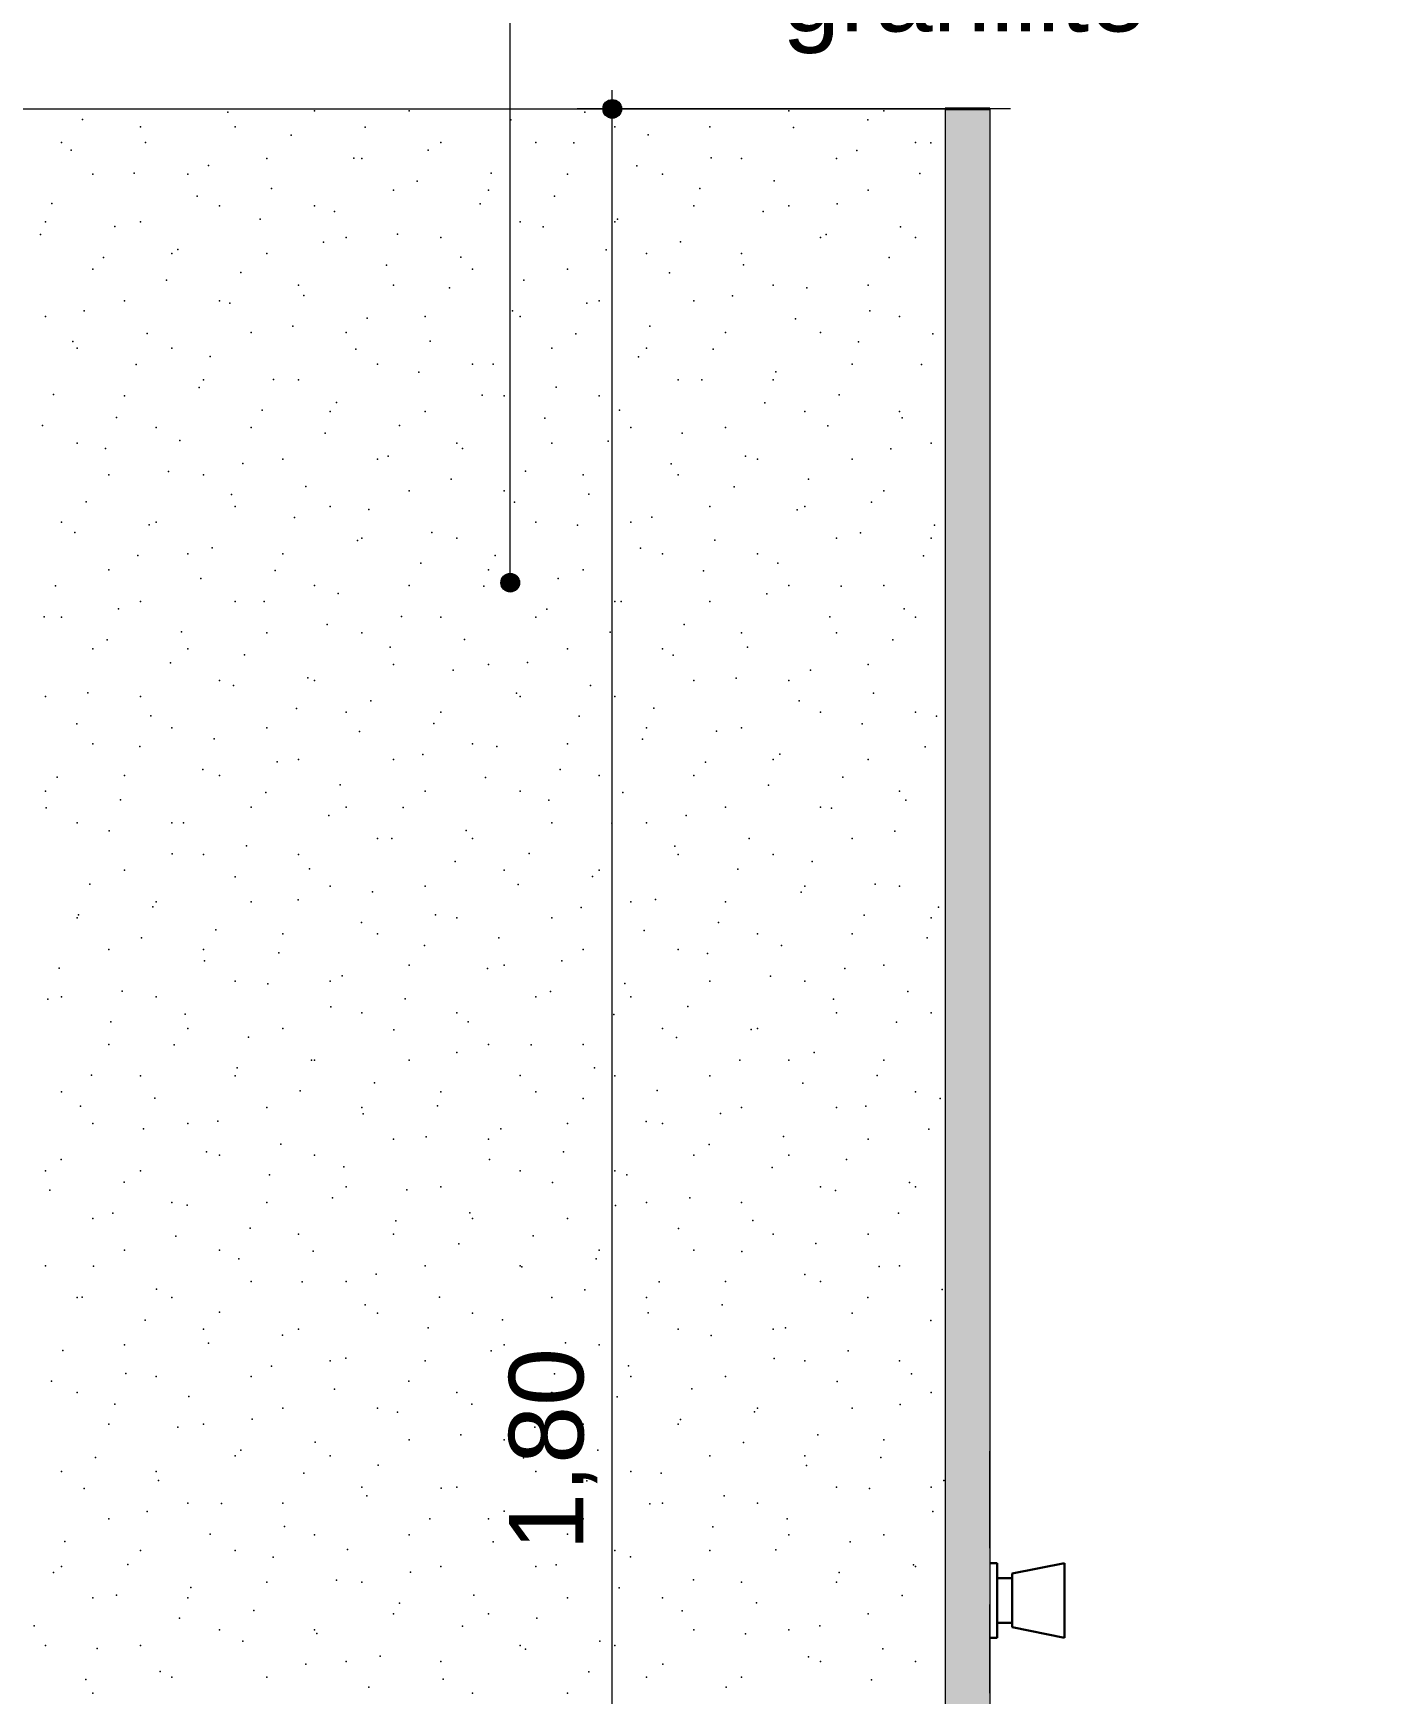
# Model space of a CAD drawing. Header units: metres. Extents: x -1.9 to 95.3, y -2.2 to 2.5.
# Drawn here: x 8.993 to 9.895, y -1.178 to -0.064 of the extents above; entities that cross this region are included whole.
import ezdxf

# ---------------------------------------------------------------- set-up
doc = ezdxf.new("R2010")
doc.units = ezdxf.units.M
doc.header["$MEASUREMENT"] = 0
doc.layers.add('COTAS CORTE', color=7, linetype='Continuous')
doc.layers.add('NOTAS-LAYOUT.EXEC', color=7, linetype='Continuous')
for name, color, linetype, lineweight, true_color in [('COTAS CORTE_Caneta_No__25', 7, 'Continuous', 13, 0x982312), ('PAREDE.ARQ_Caneta_No__97', 7, 'Continuous', 13, 0x6b6b6b), ('Portas Archicad_Caneta_No__97', 7, 'Continuous', 13, 0x6b6b6b)]:
    doc.layers.add(name, color=color, linetype=linetype, lineweight=lineweight, true_color=true_color)
for name, color, linetype, lineweight in [('NOTAS-LAYOUT.EXEC_Caneta_No__241', 7, 'Continuous', 13), ('NOTAS-LAYOUT.EXEC_Caneta_No__5', 7, 'Continuous', 20), ('PAREDE.ARQ_Caneta_No__1', 7, 'Continuous', 40), ('PAREDE.ARQ_Caneta_No__241', 7, 'Continuous', 13), ('Portas Archicad_Caneta_No__3', 7, 'Continuous', 30)]:
    doc.layers.add(name, color=color, linetype=linetype, lineweight=lineweight)
doc.styles.add('GENERATED_STYLE_1', font='arial.ttf')
doc.dimstyles.new('GENERATED_STYLE__2', dxfattribs={"dimtxt": 0.05, "dimasz": 0.02375, "dimexe": 0.18, "dimexo": 0.267183, "dimgap": 0, "dimtad": 1, "dimzin": 0, "dimdsep": 46, "dimtxsty": 'GENERATED_STYLE_1', "dimblk": 'ARROWHEAD_11', "dimblk1": 'ARROWHEAD_11', "dimblk2": 'ARROWHEAD_11', "dimcen": 0.09, "dimclrd": 256, "dimclre": 256, "dimclrt": 256, "dimadec": 0, "dimazin": 0, "dimtfac": 1, "dimtdec": 4, "dimtmove": 0, "dimatfit": 3, "dimfxl": 0, "dimtolj": 1, "dimtzin": 0, "dimarcsym": 0})

# ---------------------------------------------------------------- blocks, each defined once
blk = doc.blocks.new('*D38', base_point=(-39.0677, -2.115))
at = {"layer": 'COTAS CORTE_Caneta_No__25', "linetype": 'Continuous', "lineweight": 13, "true_color": 0x982312}
for points in [[(8.1603, 1.035), (8.1608, 1.0326), (8.1621, 1.0306), (8.1641, 1.0292), (8.1665, 1.0287), (8.1689, 1.0292), (8.171, 1.0306), (8.1723, 1.0326), (8.1728, 1.035), (8.1723, 1.0374), (8.171, 1.0394), (8.1689, 1.0408), (8.1665, 1.0412), (8.1641, 1.0408), (8.1621, 1.0394), (8.1608, 1.0374)], [(8.1603, -2.115), (8.1608, -2.1174), (8.1621, -2.1194), (8.1641, -2.1208), (8.1665, -2.1212), (8.1689, -2.1208), (8.171, -2.1194), (8.1723, -2.1174), (8.1728, -2.115), (8.1723, -2.1126), (8.171, -2.1106), (8.1689, -2.1092), (8.1665, -2.1087), (8.1641, -2.1092), (8.1621, -2.1106), (8.1608, -2.1126)]]:
    blk.add_hatch(color=24, dxfattribs=at).paths.add_polyline_path(points)
at = {"layer": 'COTAS CORTE_Caneta_No__25', "color": 24, "linetype": 'Continuous', "lineweight": 13, "true_color": 0x982312}
for p, q in [((8.1603, 1.035), (8.1431, 1.035)), ((8.1665, -2.1087), (8.1665, 1.0287)), ((8.4337, 1.035), (8.1728, 1.035)), ((8.1603, -2.115), (8.1431, -2.115)), ((8.4337, -2.115), (8.1728, -2.115)), ((8.1665, -2.1275), (8.1665, -2.1212))]:
    blk.add_line(p, q, dxfattribs=at)
for centre in [(8.1665, 1.035), (8.1665, -2.115)]:
    blk.add_circle(centre, 0.00625, dxfattribs=at)
at = {"layer": 'COTAS CORTE_Caneta_No__25', "color": 24, "lineweight": 13, "true_color": 0x982312, "char_height": 0.05, "attachment_point": 7, "rotation": 90, "style": 'GENERATED_STYLE_1'}
for s, insert in [('\\A1;{\\pql;\\fArial|b0|i0|c0|p0;\\W1.000000;0,01}', (8.1565, 0.8953)), ('\\A1;{\\pql;\\fArial|b0|i0|c0|p0;\\W1.000000;3,15}', (8.1565, -0.6735))]:
    blk.add_mtext(s, dxfattribs=dict(at, insert=insert))
blk = doc.blocks.new('ARROWHEAD_11')
at = {"color": 0, "linetype": 'Continuous', "lineweight": 0}
blk.add_line((0, 0), (-1, 0), dxfattribs=at)
at = {"color": 0, "linetype": 'Continuous', "lineweight": 0, "const_width": 0.25, "flags": 128}
blk.add_lwpolyline([(-0.125, 0, 1), (0.125, 0, 1)], format="xyb", close=True, dxfattribs=at)
blk = doc.blocks.new('*D43', base_point=(-39.0677, -2.115))
at = {"layer": 'COTAS CORTE_Caneta_No__25', "linetype": 'Continuous', "lineweight": 13, "true_color": 0x982312}
for points in [[(9.3752, -0.115), (9.3757, -0.1174), (9.377, -0.1194), (9.3791, -0.1208), (9.3815, -0.1212), (9.3839, -0.1208), (9.3859, -0.1194), (9.3872, -0.1174), (9.3877, -0.115), (9.3872, -0.1126), (9.3859, -0.1106), (9.3839, -0.1092), (9.3815, -0.1087), (9.3791, -0.1092), (9.377, -0.1106), (9.3757, -0.1126)], [(9.3752, -1.915), (9.3757, -1.9174), (9.377, -1.9194), (9.3791, -1.9208), (9.3815, -1.9212), (9.3839, -1.9208), (9.3859, -1.9194), (9.3872, -1.9174), (9.3877, -1.915), (9.3872, -1.9126), (9.3859, -1.9106), (9.3839, -1.9092), (9.3815, -1.9087), (9.3791, -1.9092), (9.377, -1.9106), (9.3757, -1.9126)]]:
    blk.add_hatch(color=24, dxfattribs=at).paths.add_polyline_path(points)
at = {"layer": 'COTAS CORTE_Caneta_No__25', "color": 24, "linetype": 'Continuous', "lineweight": 13, "true_color": 0x982312}
for p, q in [((9.3815, -0.1087), (9.3815, -0.1025)), ((9.3752, -0.115), (9.358, -0.115)), ((9.3815, -1.9087), (9.3815, -0.1212)), ((9.6486, -0.115), (9.3877, -0.115)), ((9.3752, -1.915), (9.358, -1.915)), ((9.6486, -1.915), (9.3877, -1.915))]:
    blk.add_line(p, q, dxfattribs=at)
blk.add_circle((9.3815, -0.115), 0.00625, dxfattribs=at)
at = {"layer": 'COTAS CORTE_Caneta_No__25', "color": 24, "lineweight": 13, "true_color": 0x982312, "insert": (9.3715, -1.0817), "char_height": 0.05, "attachment_point": 7, "rotation": 90, "style": 'GENERATED_STYLE_1'}
blk.add_mtext('\\A1;{\\pql;\\fArial|b0|i0|c0|p0;\\W1.000000;1,80}', dxfattribs=at)
blk = doc.blocks.new('Label_9_3', base_point=(9.3131, -0.4327))
at = {"layer": 'NOTAS-LAYOUT.EXEC', "linetype": 'Continuous', "lineweight": 0, "true_color": 0x000000}
blk.add_hatch(color=18, dxfattribs=at).paths.add_polyline_path([(9.3069, -0.4327), (9.3074, -0.4351), (9.3087, -0.4372), (9.3107, -0.4385), (9.3131, -0.439), (9.3155, -0.4385), (9.3175, -0.4372), (9.3189, -0.4351), (9.3194, -0.4327), (9.3189, -0.4303), (9.3175, -0.4283), (9.3155, -0.427), (9.3131, -0.4265), (9.3107, -0.427), (9.3087, -0.4283), (9.3074, -0.4303)])
at = {"layer": 'NOTAS-LAYOUT.EXEC_Caneta_No__241', "color": 7, "linetype": 'Continuous', "lineweight": 13}
for p, q in [((9.3131, -0.4265), (9.3131, -0.0091)), ((9.3131, -0.0091), (9.493, -0.0091))]:
    blk.add_line(p, q, dxfattribs=at)
at = {"layer": 'NOTAS-LAYOUT.EXEC_Caneta_No__5', "color": 7, "linetype": 'Continuous', "lineweight": 20}
blk.add_circle((9.3131, -0.4327), 0.00625, dxfattribs=at)
at = {"layer": 'NOTAS-LAYOUT.EXEC_Caneta_No__241', "color": 7, "lineweight": 13, "insert": (9.4955, 0.0498), "char_height": 0.05, "width": 0.375, "attachment_point": 1, "line_spacing_factor": 0.754978, "style": 'GENERATED_STYLE_1'}
blk.add_mtext('\\A1;{\\pql;\\pt0,241;\\fArial|b0|i0|c0|p0;\\W1.000000;divisoria granilite\\fArial|b0|i0|c0|p0;\\W1.000000;\\A1{\\H.66x;\\S^  ;}\\fArial|b0|i0|c0|p0;\\W1.000000;\\fArial|b0|i0|c0|p0;\\W1.000000;\\A1{\\H.66x;\\S^  ;}\\fArial|b0|i0|c0|p0;\\W1.000000;\\fArial|b0|i0|c0|p0;\\W1.000000;\\fArial|b0|i0|c0|p0;\\W1.000000;\\fArial|b0|i0|c0|p0;\\W1.000000;\\fArial|b0|i0|c0|p0;\\W1.000000;\\fArial|b0|i0|c0|p0;\\W1.000000;\\fArial|b0|i0|c0|p0;\\W1.000000;\\A1{\\H.66x;\\S^  ;}\\fArial|b0|i0|c0|p0;\\W1.000000;\\fArial|b0|i0|c0|p0;\\W1.000000;\\A1{\\H.66x;\\S^  ;}\\fArial|b0|i0|c0|p0;\\W1.000000;\\fArial|b0|i0|c0|p0;\\W1.000000;\\fArial|b0|i0|c0|p0;\\W1.000000;\\fArial|b0|i0|c0|p0;\\W1.000000;\\fArial|b0|i0|c0|p0;\\W1.000000;\\fArial|b0|i0|c0|p0;\\W1.000000;\\fArial|b0|i0|c0|p0;\\W1.000000;\\A1{\\H.66x;\\S^  ;}\\fArial|b0|i0|c0|p0;\\W1.000000;\\fArial|b0|i0|c0|p0;\\W1.000000;\\A1{\\H.66x;\\S^  ;}\\fArial|b0|i0|c0|p0;\\W1.000000;\\fArial|b0|i0|c0|p0;\\W1.000000;\\fArial|b0|i0|c0|p0;\\W1.000000;\\fArial|b0|i0|c0|p0;\\W1.000000;\\fArial|b0|i0|c0|p0;\\W1.000000;\\fArial|b0|i0|c0|p0;\\W1.000000;\\fArial|b0|i0|c0|p0;\\W1.000000;\\A1{\\H.66x;\\S^  ;}\\fArial|b0|i0|c0|p0;\\W1.000000;\\fArial|b0|i0|c0|p0;\\W1.000000;\\A1{\\H.66x;\\S^  ;}\\fArial|b0|i0|c0|p0;\\W1.000000;\\fArial|b0|i0|c0|p0;\\W1.000000;\\fArial|b0|i0|c0|p0;\\W1.000000;\\fArial|b0|i0|c0|p0;\\W1.000000;\\fArial|b0|i0|c0|p0;\\W1.000000;\\fArial|b0|i0|c0|p0;\\W1.000000;\\fArial|b0|i0|c0|p0;\\W1.000000;\\A1{\\H.66x;\\S^  ;}\\fArial|b0|i0|c0|p0;\\W1.000000;\\fArial|b0|i0|c0|p0;\\W1.000000;\\A1{\\H.66x;\\S^  ;}\\fArial|b0|i0|c0|p0;\\W1.000000;\\fArial|b0|i0|c0|p0;\\W1.000000;\\fArial|b0|i0|c0|p0;\\W1.000000;\\fArial|b0|i0|c0|p0;\\W1.000000;\\fArial|b0|i0|c0|p0;\\W1.000000;\\fArial|b0|i0|c0|p0;\\W1.000000;\\fArial|b0|i0|c0|p0;\\W1.000000;\\A1{\\H.66x;\\S^  ;}\\fArial|b0|i0|c0|p0;\\W1.000000;}', dxfattribs=at)

msp = doc.modelspace()

# ---------------------------------------------------------------- hatches: boundary and pattern name
at = {"layer": 'PAREDE.ARQ_Caneta_No__97', "linetype": 'Continuous', "lineweight": 13, "true_color": 0x6b6b6b}
h = msp.add_hatch(dxfattribs=at)
h.set_pattern_fill('cut_stone_0003', color=251, style=0, pattern_type=2)
h.set_pattern_definition([(45, (-39.067654, -2.09), (-0.0079549513, 0.0079549513), [0, -0.0075, 0, -0.01125]), (110, (-39.042654, -2.09), (0.010571542, 0.0038477266), [0, -0.0055, 0, -0.0095])])
h.paths.add_polyline_path([(9.6047, -0.115), (9.6047, -1.915), (9.6347, -1.915), (9.6347, -0.115)])

# ---------------------------------------------------------------- linework, layer by layer
at = {"layer": 'PAREDE.ARQ_Caneta_No__1', "color": 7, "linetype": 'Continuous', "lineweight": 40}
msp.add_line((9.6347, -0.115), (9.6047, -0.115), dxfattribs=at)
at = {"layer": 'PAREDE.ARQ_Caneta_No__241', "color": 7, "linetype": 'Continuous', "lineweight": 13}
for p, q in [((8.3466, -0.115), (9.6047, -0.115)), ((9.6047, -0.115), (9.6047, -1.915)), ((9.6347, -0.115), (9.6347, -1.915))]:
    msp.add_line(p, q, dxfattribs=at)
at = {"layer": 'PAREDE.ARQ_Caneta_No__97', "color": 251, "linetype": 'Continuous', "lineweight": 13, "true_color": 0x6b6b6b}
for p in [(9.0262, -0.1221), (9.1238, -0.1172), (9.1818, -0.1164), (9.2454, -0.1164), (9.3134, -0.1224), (9.3632, -0.1171), (9.5, -0.1164), (9.5529, -0.1223), (9.5636, -0.1164), (9.0651, -0.127), (9.1287, -0.127), (9.1661, -0.1326), (9.2159, -0.1273), (9.3833, -0.127), (9.4055, -0.1325), (9.4469, -0.127), (9.5031, -0.1276), (9.0121, -0.1376), (9.0187, -0.1428), (9.0685, -0.1375), (9.2581, -0.1427), (9.2666, -0.1376), (9.3303, -0.1376), (9.3557, -0.1378), (9.5454, -0.1429), (9.5848, -0.1376), (9.5952, -0.1377), (9.1108, -0.1529), (9.15, -0.1482), (9.2083, -0.148), (9.2136, -0.1482), (9.398, -0.1531), (9.4478, -0.1479), (9.4682, -0.1482), (9.5318, -0.1482), (9.0333, -0.1588), (9.061, -0.1582), (9.0969, -0.1588), (9.2506, -0.1634), (9.3004, -0.1581), (9.3515, -0.1588), (9.4151, -0.1588), (9.4901, -0.1633), (9.5877, -0.1583), (9.1032, -0.1736), (9.1531, -0.1683), (9.2348, -0.1695), (9.2985, -0.1695), (9.3427, -0.1735), (9.4403, -0.1685), (9.553, -0.1695), (9.0057, -0.1785), (9.1181, -0.1801), (9.1455, -0.189), (9.1818, -0.1801), (9.1953, -0.1837), (9.2929, -0.1787), (9.385, -0.1889), (9.4363, -0.1801), (9.4826, -0.1839), (9.5, -0.1801), (9.5324, -0.1786), (8.9982, -0.1992), (9.0015, -0.1907), (9.048, -0.1939), (9.0651, -0.1907), (9.2376, -0.1991), (9.3197, -0.1907), (9.3352, -0.1941), (9.3833, -0.1907), (9.5249, -0.1993), (9.5747, -0.194), (9.0902, -0.2093), (9.1878, -0.2043), (9.203, -0.2013), (9.2666, -0.2013), (9.3775, -0.2095), (9.4273, -0.2042), (9.5212, -0.2013), (9.5848, -0.2013), (9.0333, -0.2225), (9.0404, -0.2146), (9.0863, -0.2119), (9.15, -0.2119), (9.2301, -0.2197), (9.2799, -0.2145), (9.2878, -0.2225), (9.3515, -0.2225), (9.4045, -0.2119), (9.4682, -0.2119), (9.4696, -0.2196), (9.5671, -0.2147), (9.0827, -0.2299), (9.1325, -0.2247), (9.1712, -0.2331), (9.2348, -0.2331), (9.3222, -0.2298), (9.4198, -0.2249), (9.4894, -0.2331), (9.553, -0.2331), (9.0545, -0.2437), (9.1181, -0.2437), (9.1748, -0.2401), (9.2724, -0.2351), (9.3727, -0.2437), (9.4363, -0.2437), (9.4621, -0.2403), (9.5119, -0.235), (9.0015, -0.2543), (9.0274, -0.2503), (9.125, -0.2453), (9.2171, -0.2554), (9.256, -0.2543), (9.3147, -0.2505), (9.3197, -0.2543), (9.3645, -0.2452), (9.5043, -0.2557), (9.5542, -0.2504), (9.5742, -0.2543), (9.0697, -0.2657), (9.1394, -0.2649), (9.1673, -0.2607), (9.203, -0.2649), (9.357, -0.2659), (9.4068, -0.2606), (9.4575, -0.2649), (9.5212, -0.2649), (9.5964, -0.2658), (9.0199, -0.2709), (9.0227, -0.2755), (9.0863, -0.2755), (9.2096, -0.2761), (9.2594, -0.2708), (9.3409, -0.2755), (9.4045, -0.2755), (9.4491, -0.276), (9.5466, -0.2711), (9.0622, -0.2863), (9.112, -0.281), (9.2242, -0.2861), (9.2878, -0.2861), (9.3017, -0.2862), (9.3992, -0.2813), (9.5424, -0.2861), (9.5889, -0.2865), (9.1075, -0.2967), (9.1543, -0.2964), (9.1712, -0.2967), (9.2519, -0.2915), (9.4257, -0.2967), (9.4415, -0.2967), (9.4894, -0.2967), (9.4913, -0.2914), (9.0069, -0.3066), (9.0545, -0.3073), (9.1045, -0.3017), (9.2942, -0.3069), (9.3091, -0.3073), (9.344, -0.3016), (9.3727, -0.3073), (9.5336, -0.3068), (9.0492, -0.322), (9.1468, -0.3171), (9.1924, -0.3179), (9.1966, -0.3118), (9.256, -0.3179), (9.3364, -0.3223), (9.3863, -0.317), (9.4838, -0.3121), (9.5106, -0.3179), (9.5742, -0.3179), (9.5759, -0.3222), (8.9994, -0.3273), (9.0757, -0.3286), (9.1394, -0.3286), (9.1891, -0.3325), (9.2389, -0.3272), (9.3939, -0.3286), (9.4285, -0.3324), (9.4575, -0.3286), (9.5261, -0.3275), (9.0227, -0.3392), (9.0417, -0.3427), (9.0915, -0.3374), (9.2772, -0.3392), (9.2812, -0.3426), (9.3409, -0.3392), (9.3787, -0.3377), (9.5684, -0.3429), (9.5954, -0.3392), (9.1338, -0.3528), (9.1606, -0.3498), (9.2242, -0.3498), (9.2313, -0.3479), (9.421, -0.3531), (9.4708, -0.3478), (9.4788, -0.3498), (9.5424, -0.3498), (9.0439, -0.3604), (9.084, -0.3581), (9.1075, -0.3604), (9.2736, -0.3633), (9.3234, -0.358), (9.3621, -0.3604), (9.4257, -0.3604), (9.5131, -0.3632), (9.0287, -0.3784), (9.1263, -0.3735), (9.1761, -0.3682), (9.2454, -0.371), (9.3091, -0.371), (9.3657, -0.3734), (9.4633, -0.3685), (9.5636, -0.371), (9.1287, -0.3816), (9.1685, -0.3889), (9.1924, -0.3816), (9.2184, -0.3836), (9.3159, -0.3787), (9.408, -0.3888), (9.4469, -0.3816), (9.5056, -0.3839), (9.5106, -0.3816), (9.5554, -0.3786), (9.0121, -0.3922), (9.0212, -0.3991), (9.071, -0.3938), (9.0757, -0.3922), (9.2606, -0.399), (9.3303, -0.3922), (9.3582, -0.3941), (9.3939, -0.3922), (9.5479, -0.3992), (9.5977, -0.394), (9.1133, -0.4092), (9.2108, -0.4043), (9.2136, -0.4028), (9.2772, -0.4028), (9.4005, -0.4095), (9.4503, -0.4042), (9.5318, -0.4028), (9.5954, -0.4028), (9.0634, -0.4145), (9.0969, -0.4134), (9.1606, -0.4134), (9.2531, -0.4197), (9.3029, -0.4144), (9.4151, -0.4134), (9.4788, -0.4134), (9.4926, -0.4196), (9.5902, -0.4146), (9.0439, -0.424), (9.1057, -0.4299), (9.1555, -0.4246), (9.2985, -0.424), (9.3452, -0.4298), (9.3621, -0.424), (9.4428, -0.4248), (9.0082, -0.4348), (9.0651, -0.4452), (9.1287, -0.4452), (9.148, -0.4453), (9.1818, -0.4346), (9.1978, -0.44), (9.2454, -0.4346), (9.2954, -0.4351), (9.3833, -0.4452), (9.3875, -0.4452), (9.4469, -0.4452), (9.4851, -0.4402), (9.5, -0.4346), (9.5349, -0.435), (9.5636, -0.4346), (9.0006, -0.4555), (9.0121, -0.4558), (9.0504, -0.4502), (9.2401, -0.4554), (9.2666, -0.4558), (9.3303, -0.4558), (9.3377, -0.4504), (9.5274, -0.4556), (9.5772, -0.4503), (9.5848, -0.4558), (9.0927, -0.4656), (9.15, -0.4664), (9.1903, -0.4607), (9.2136, -0.4664), (9.38, -0.4658), (9.4298, -0.4606), (9.4682, -0.4664), (9.5318, -0.4664), (9.0333, -0.477), (9.0429, -0.4709), (9.0969, -0.477), (9.2326, -0.476), (9.2824, -0.4708), (9.3515, -0.477), (9.4151, -0.477), (9.4721, -0.4759), (9.5696, -0.471), (9.0852, -0.4863), (9.135, -0.481), (9.2348, -0.4876), (9.2985, -0.4876), (9.3247, -0.4862), (9.4223, -0.4812), (9.553, -0.4876), (9.1181, -0.4983), (9.1773, -0.4964), (9.1818, -0.4983), (9.2749, -0.4914), (9.4363, -0.4983), (9.4645, -0.4966), (9.5, -0.4983), (9.5144, -0.4913), (9.0015, -0.5089), (9.0299, -0.5066), (9.0651, -0.5089), (9.1275, -0.5016), (9.2196, -0.5118), (9.3172, -0.5068), (9.3197, -0.5089), (9.367, -0.5015), (9.3833, -0.5089), (9.5068, -0.512), (9.5566, -0.5067), (9.0722, -0.522), (9.1698, -0.517), (9.203, -0.5195), (9.2666, -0.5195), (9.3594, -0.5222), (9.4093, -0.5169), (9.5212, -0.5195), (9.5848, -0.5195), (9.5989, -0.5221), (9.0224, -0.5272), (9.0863, -0.5301), (9.15, -0.5301), (9.2121, -0.5324), (9.2619, -0.5271), (9.4045, -0.5301), (9.4515, -0.5323), (9.4682, -0.5301), (9.5491, -0.5274), (9.0333, -0.5407), (9.0647, -0.5426), (9.1145, -0.5374), (9.2878, -0.5407), (9.3042, -0.5425), (9.3515, -0.5407), (9.4017, -0.5376), (9.5914, -0.5428), (9.1568, -0.5527), (9.1712, -0.5513), (9.2348, -0.5513), (9.2544, -0.5478), (9.444, -0.553), (9.4894, -0.5513), (9.4938, -0.5477), (9.553, -0.5513), (9.0094, -0.563), (9.0545, -0.5619), (9.107, -0.558), (9.1181, -0.5619), (9.2966, -0.5632), (9.3465, -0.5579), (9.3727, -0.5619), (9.4363, -0.5619), (9.5361, -0.5631), (9.0015, -0.5725), (9.0517, -0.5783), (9.1493, -0.5734), (9.1991, -0.5681), (9.256, -0.5725), (9.3197, -0.5725), (9.3389, -0.5786), (9.3887, -0.5733), (9.4863, -0.5684), (9.5742, -0.5725), (9.5784, -0.5785), (9.0019, -0.5836), (9.1394, -0.5831), (9.1915, -0.5888), (9.203, -0.5831), (9.2414, -0.5835), (9.431, -0.5887), (9.4575, -0.5831), (9.5212, -0.5831), (9.5286, -0.5838), (9.0227, -0.5937), (9.0442, -0.599), (9.0863, -0.5937), (9.094, -0.5937), (9.2836, -0.5989), (9.3409, -0.5937), (9.3812, -0.594), (9.4045, -0.5937), (9.5709, -0.5992), (9.1363, -0.6091), (9.2242, -0.6043), (9.2338, -0.6042), (9.2878, -0.6043), (9.4235, -0.6094), (9.4733, -0.6041), (9.5424, -0.6043), (9.0865, -0.6144), (9.1075, -0.6149), (9.1712, -0.6149), (9.2761, -0.6196), (9.3259, -0.6143), (9.4257, -0.6149), (9.4894, -0.6149), (9.5156, -0.6195), (9.0545, -0.6255), (9.1287, -0.6298), (9.1786, -0.6245), (9.3091, -0.6255), (9.3682, -0.6297), (9.3727, -0.6255), (9.4658, -0.6248), (9.0312, -0.6347), (9.171, -0.6452), (9.1924, -0.6361), (9.2208, -0.6399), (9.256, -0.6361), (9.3184, -0.635), (9.4105, -0.6451), (9.5081, -0.6402), (9.5106, -0.6361), (9.5579, -0.6349), (9.5742, -0.6361), (9.0236, -0.6554), (9.0735, -0.6501), (9.0757, -0.6467), (9.1394, -0.6467), (9.2631, -0.6553), (9.3607, -0.6504), (9.3939, -0.6467), (9.4575, -0.6467), (9.5504, -0.6556), (9.6002, -0.6503), (9.0227, -0.6574), (9.1157, -0.6655), (9.1606, -0.668), (9.2133, -0.6606), (9.2242, -0.668), (9.2772, -0.6574), (9.3409, -0.6574), (9.403, -0.6658), (9.4528, -0.6605), (9.4788, -0.668), (9.5424, -0.668), (9.5954, -0.6574), (9.0439, -0.6786), (9.0659, -0.6708), (9.1075, -0.6786), (9.2556, -0.676), (9.3054, -0.6707), (9.3621, -0.6786), (9.4257, -0.6786), (9.4951, -0.6759), (9.5926, -0.6709), (9.1082, -0.6862), (9.158, -0.6809), (9.2454, -0.6892), (9.3091, -0.6892), (9.3477, -0.6861), (9.4453, -0.6812), (9.5636, -0.6892), (9.0107, -0.6911), (9.1287, -0.6998), (9.1924, -0.6998), (9.2003, -0.6963), (9.2979, -0.6914), (9.4469, -0.6998), (9.4876, -0.6965), (9.5106, -0.6998), (9.5374, -0.6913), (9.0031, -0.7118), (9.0121, -0.7104), (9.0529, -0.7065), (9.0757, -0.7104), (9.1505, -0.7016), (9.2426, -0.7117), (9.3303, -0.7104), (9.3402, -0.7068), (9.39, -0.7015), (9.3939, -0.7104), (9.5298, -0.7119), (9.5796, -0.7067), (9.0952, -0.7219), (9.1928, -0.717), (9.2136, -0.721), (9.2772, -0.721), (9.3825, -0.7221), (9.4323, -0.7169), (9.5318, -0.721), (9.5954, -0.721), (9.0454, -0.7272), (9.0969, -0.7316), (9.1606, -0.7316), (9.2351, -0.7324), (9.2849, -0.7271), (9.4151, -0.7316), (9.4746, -0.7323), (9.4788, -0.7316), (9.5721, -0.7273), (9.0439, -0.7422), (9.0877, -0.7426), (9.1375, -0.7373), (9.2985, -0.7422), (9.3272, -0.7425), (9.3621, -0.7422), (9.4247, -0.7375), (9.1798, -0.7527), (9.1818, -0.7528), (9.2454, -0.7528), (9.2774, -0.7477), (9.467, -0.7529), (9.5, -0.7528), (9.5168, -0.7476), (9.5636, -0.7528), (9.0324, -0.7629), (9.0651, -0.7634), (9.1287, -0.7634), (9.13, -0.758), (9.2221, -0.7681), (9.3197, -0.7631), (9.3695, -0.7579), (9.3833, -0.7634), (9.4469, -0.7634), (9.5591, -0.763), (9.0121, -0.774), (9.0747, -0.7783), (9.1723, -0.7733), (9.2666, -0.774), (9.3303, -0.774), (9.3619, -0.7785), (9.4117, -0.7732), (9.5093, -0.7683), (9.5848, -0.774), (9.6014, -0.7784), (9.0249, -0.7836), (9.15, -0.7846), (9.2136, -0.7846), (9.2146, -0.7887), (9.2644, -0.7835), (9.454, -0.7886), (9.4682, -0.7846), (9.5318, -0.7846), (9.5516, -0.7837), (9.0333, -0.7952), (9.0672, -0.7989), (9.0969, -0.7952), (9.117, -0.7937), (9.3067, -0.7988), (9.3515, -0.7952), (9.4042, -0.7939), (9.4151, -0.7952), (9.5939, -0.7991), (9.1593, -0.8091), (9.2348, -0.8058), (9.2568, -0.8041), (9.2985, -0.8058), (9.4465, -0.8093), (9.4963, -0.804), (9.553, -0.8058), (9.0119, -0.8193), (9.1095, -0.8143), (9.1181, -0.8165), (9.1818, -0.8165), (9.2991, -0.8195), (9.3489, -0.8142), (9.4363, -0.8165), (9.5, -0.8165), (9.5386, -0.8194), (9.0015, -0.8271), (9.0542, -0.8347), (9.0651, -0.8271), (9.1517, -0.8297), (9.2016, -0.8244), (9.3197, -0.8271), (9.3414, -0.8349), (9.3833, -0.8271), (9.3912, -0.8296), (9.4888, -0.8247), (9.5809, -0.8348), (9.0044, -0.8399), (9.194, -0.8451), (9.203, -0.8377), (9.2438, -0.8398), (9.2666, -0.8377), (9.4335, -0.845), (9.5212, -0.8377), (9.5311, -0.8401), (9.5848, -0.8377), (9.0467, -0.8553), (9.0863, -0.8483), (9.0965, -0.85), (9.15, -0.8483), (9.2861, -0.8552), (9.3837, -0.8503), (9.4045, -0.8483), (9.4682, -0.8483), (9.5734, -0.8555), (9.0333, -0.8589), (9.1388, -0.8654), (9.2363, -0.8605), (9.2878, -0.8589), (9.3515, -0.8589), (9.426, -0.8657), (9.4758, -0.8604), (9.0889, -0.8707), (9.1712, -0.8695), (9.2348, -0.8695), (9.2786, -0.8759), (9.3284, -0.8706), (9.4894, -0.8695), (9.5181, -0.8758), (9.553, -0.8695), (9.0545, -0.8801), (9.1181, -0.8801), (9.1312, -0.8861), (9.181, -0.8808), (9.3707, -0.886), (9.3727, -0.8801), (9.4363, -0.8801), (9.4683, -0.8811), (9.0015, -0.8907), (9.0337, -0.891), (9.1394, -0.9013), (9.1735, -0.9015), (9.203, -0.9013), (9.2233, -0.8962), (9.256, -0.8907), (9.3197, -0.8907), (9.3209, -0.8913), (9.413, -0.9014), (9.4575, -0.9013), (9.5106, -0.8965), (9.5212, -0.9013), (9.5604, -0.8912), (9.5742, -0.8907), (9.0227, -0.9119), (9.0261, -0.9117), (9.0759, -0.9064), (9.0863, -0.9119), (9.2656, -0.9116), (9.3409, -0.9119), (9.3632, -0.9067), (9.4045, -0.9119), (9.5528, -0.9119), (9.6027, -0.9066), (9.1182, -0.9218), (9.2158, -0.9169), (9.2242, -0.9225), (9.2878, -0.9225), (9.4055, -0.9221), (9.4553, -0.9168), (9.5424, -0.9225), (9.0684, -0.9271), (9.1075, -0.9331), (9.1712, -0.9331), (9.2581, -0.9323), (9.3079, -0.927), (9.4257, -0.9331), (9.4894, -0.9331), (9.4976, -0.9322), (9.5951, -0.9273), (9.0545, -0.9437), (9.1107, -0.9425), (9.1605, -0.9372), (9.3091, -0.9437), (9.3502, -0.9424), (9.3727, -0.9437), (9.4478, -0.9375), (9.0131, -0.9474), (9.1924, -0.9543), (9.2028, -0.9526), (9.256, -0.9543), (9.3004, -0.9477), (9.49, -0.9529), (9.5106, -0.9543), (9.5398, -0.9476), (9.5742, -0.9543), (9.0056, -0.9681), (9.0554, -0.9628), (9.0757, -0.9649), (9.1394, -0.9649), (9.153, -0.9579), (9.2451, -0.968), (9.3427, -0.9631), (9.3925, -0.9578), (9.3939, -0.9649), (9.4575, -0.9649), (9.5323, -0.9682), (9.5821, -0.963), (9.0227, -0.9756), (9.0977, -0.9782), (9.1953, -0.9733), (9.2772, -0.9756), (9.3409, -0.9756), (9.3849, -0.9785), (9.4348, -0.9732), (9.5954, -0.9756), (9.0479, -0.9835), (9.1606, -0.9862), (9.2242, -0.9862), (9.2376, -0.9887), (9.2874, -0.9834), (9.477, -0.9886), (9.4788, -0.9862), (9.5424, -0.9862), (9.5746, -0.9836), (9.0439, -0.9968), (9.0902, -0.9989), (9.1075, -0.9968), (9.14, -0.9936), (9.3297, -0.9988), (9.3621, -0.9968), (9.4257, -0.9968), (9.4272, -0.9938), (9.1823, -1.009), (9.2454, -1.0074), (9.2799, -1.0041), (9.3091, -1.0074), (9.4695, -1.0092), (9.5193, -1.004), (9.5636, -1.0074), (9.0349, -1.0192), (9.1287, -1.018), (9.1325, -1.0143), (9.1924, -1.018), (9.3221, -1.0194), (9.3719, -1.0142), (9.4469, -1.018), (9.5106, -1.018), (9.5616, -1.0193), (9.0121, -1.0286), (9.0757, -1.0286), (9.0772, -1.0346), (9.1748, -1.0297), (9.2246, -1.0244), (9.3303, -1.0286), (9.3644, -1.0348), (9.3939, -1.0286), (9.4142, -1.0296), (9.5118, -1.0246), (9.6039, -1.0347), (9.0274, -1.0399), (9.2136, -1.0392), (9.217, -1.045), (9.2669, -1.0398), (9.2772, -1.0392), (9.4565, -1.0449), (9.5318, -1.0392), (9.5541, -1.04), (9.5954, -1.0392), (9.0697, -1.0553), (9.0969, -1.0498), (9.1195, -1.05), (9.1606, -1.0498), (9.3091, -1.0552), (9.4067, -1.0502), (9.4151, -1.0498), (9.4788, -1.0498), (9.5964, -1.0554), (9.0439, -1.0604), (9.1618, -1.0654), (9.2593, -1.0604), (9.2985, -1.0604), (9.3621, -1.0604), (9.449, -1.0656), (9.4988, -1.0603), (9.0144, -1.0756), (9.112, -1.0706), (9.1818, -1.071), (9.2454, -1.071), (9.3016, -1.0758), (9.3514, -1.0705), (9.5, -1.071), (9.5411, -1.0757), (9.5636, -1.071), (9.0567, -1.091), (9.0651, -1.0816), (9.1287, -1.0816), (9.1542, -1.086), (9.204, -1.0808), (9.3833, -1.0816), (9.3937, -1.0859), (9.4469, -1.0816), (9.4913, -1.081), (9.0069, -1.0962), (9.0121, -1.0922), (9.1965, -1.1014), (9.2463, -1.0961), (9.2666, -1.0922), (9.3303, -1.0922), (9.3439, -1.0912), (9.436, -1.1013), (9.5336, -1.0964), (9.5834, -1.0911), (9.5848, -1.0922), (9.0491, -1.1116), (9.099, -1.1064), (9.15, -1.1028), (9.2136, -1.1028), (9.2886, -1.1115), (9.3862, -1.1066), (9.4682, -1.1028), (9.5318, -1.1028), (9.5759, -1.1118), (9.0333, -1.1134), (9.0969, -1.1134), (9.1412, -1.1217), (9.2348, -1.124), (9.2388, -1.1168), (9.2985, -1.124), (9.3515, -1.1134), (9.4151, -1.1134), (9.4285, -1.122), (9.4783, -1.1167), (9.553, -1.124), (8.9939, -1.132), (9.0914, -1.127), (9.1181, -1.1347), (9.1818, -1.1347), (9.2811, -1.1322), (9.3309, -1.1269), (9.4363, -1.1347), (9.5, -1.1347), (9.5206, -1.1321), (9.0015, -1.1453), (9.0651, -1.1453), (9.1337, -1.1424), (9.1835, -1.1371), (9.3197, -1.1453), (9.3732, -1.1423), (9.3833, -1.1453), (9.4708, -1.1374), (9.0361, -1.1473), (9.176, -1.1578), (9.203, -1.1559), (9.2258, -1.1525), (9.2666, -1.1559), (9.3234, -1.1476), (9.4155, -1.1577), (9.513, -1.1528), (9.5212, -1.1559), (9.5629, -1.1475), (9.5848, -1.1559), (9.0286, -1.168), (9.0784, -1.1627), (9.0863, -1.1665), (9.15, -1.1665), (9.2681, -1.1679), (9.3657, -1.163), (9.4045, -1.1665), (9.4682, -1.1665), (9.5553, -1.1682), (9.0333, -1.1771), (9.2183, -1.1732), (9.2878, -1.1771), (9.3515, -1.1771), (9.4578, -1.1731)]:
    msp.add_point(p, dxfattribs=at)
at = {"layer": 'Portas Archicad_Caneta_No__3', "color": 7, "linetype": 'Continuous', "lineweight": 30}
for p, q in [((9.6397, -1.09), (9.6347, -1.09)), ((9.6397, -1.0933), (9.6397, -1.09)), ((9.6847, -1.09), (9.6497, -1.097)), ((9.6847, -1.0933), (9.6847, -1.09)), ((9.6397, -1.1025), (9.6397, -1.0933)), ((9.6497, -1.1), (9.6397, -1.1)), ((9.6497, -1.0994), (9.6497, -1.097)), ((9.6497, -1.106), (9.6497, -1.0994)), ((9.6847, -1.1025), (9.6847, -1.0933)), ((9.6397, -1.115), (9.6397, -1.1025)), ((9.6497, -1.115), (9.6497, -1.106)), ((9.6847, -1.115), (9.6847, -1.1025)), ((9.6397, -1.1275), (9.6397, -1.115)), ((9.6497, -1.124), (9.6497, -1.115)), ((9.6497, -1.1306), (9.6497, -1.124)), ((9.6847, -1.1275), (9.6847, -1.115)), ((9.6397, -1.1367), (9.6397, -1.1275)), ((9.6497, -1.13), (9.6397, -1.13)), ((9.6497, -1.133), (9.6497, -1.1306)), ((9.6847, -1.14), (9.6497, -1.133)), ((9.6847, -1.1367), (9.6847, -1.1275)), ((9.6397, -1.14), (9.6347, -1.14)), ((9.6397, -1.14), (9.6397, -1.1367)), ((9.6847, -1.14), (9.6847, -1.1367))]:
    msp.add_line(p, q, dxfattribs=at)
at = {"layer": 'Portas Archicad_Caneta_No__97', "color": 251, "linetype": 'Continuous', "lineweight": 13, "true_color": 0x6b6b6b}
for p, q in [((9.6348, -0.115), (9.6348, -0.1799)), ((9.6348, -0.2204), (9.6348, -0.2852)), ((9.6348, -0.3258), (9.6348, -0.3906)), ((9.6348, -0.4312), (9.6348, -0.496)), ((9.6348, -0.5366), (9.6348, -0.6014)), ((9.6348, -0.6419), (9.6348, -0.7068)), ((9.6348, -0.7473), (9.6348, -0.8122)), ((9.6348, -0.8527), (9.6348, -0.9176)), ((9.6348, -0.9501), (9.6348, -1.015)), ((9.6348, -1.0799), (9.6348, -1.015)), ((9.6348, -1.1773), (9.6348, -1.1178))]:
    msp.add_line(p, q, dxfattribs=at)

# ---------------------------------------------------------------- block references
at = {"layer": 'NOTAS-LAYOUT.EXEC', "color": 7, "linetype": 'Continuous', "lineweight": 13}
msp.add_blockref('Label_9_3', (9.3131, -0.4327), dxfattribs=at)

# ---------------------------------------------------------------- dimensions: what is measured, and where the dimension line sits
at = {"layer": 'COTAS CORTE', "color": 24, "linetype": 'Continuous', "lineweight": 13, "true_color": 0x982312}
for base, p1, p2, picture, middle in [((8.1665, 1.035), (8.3447, -2.115), (9.8948, 1.035), '*D38', (8.1315, -0.6087)), ((9.3815, -0.115), (9.6047, -1.915), (9.4566, -0.115), '*D43', (9.3465, -1.017))]:
    dim = msp.add_linear_dim(base=base, p1=p1, p2=p2, angle=90, dimstyle='GENERATED_STYLE__2', dxfattribs=at)
    dim.commit()
    dim.dimension.update_dxf_attribs({"geometry": picture, "text_midpoint": middle, "dimtype": 160, "text_rotation": 90})

doc.saveas('drawing.dxf')
